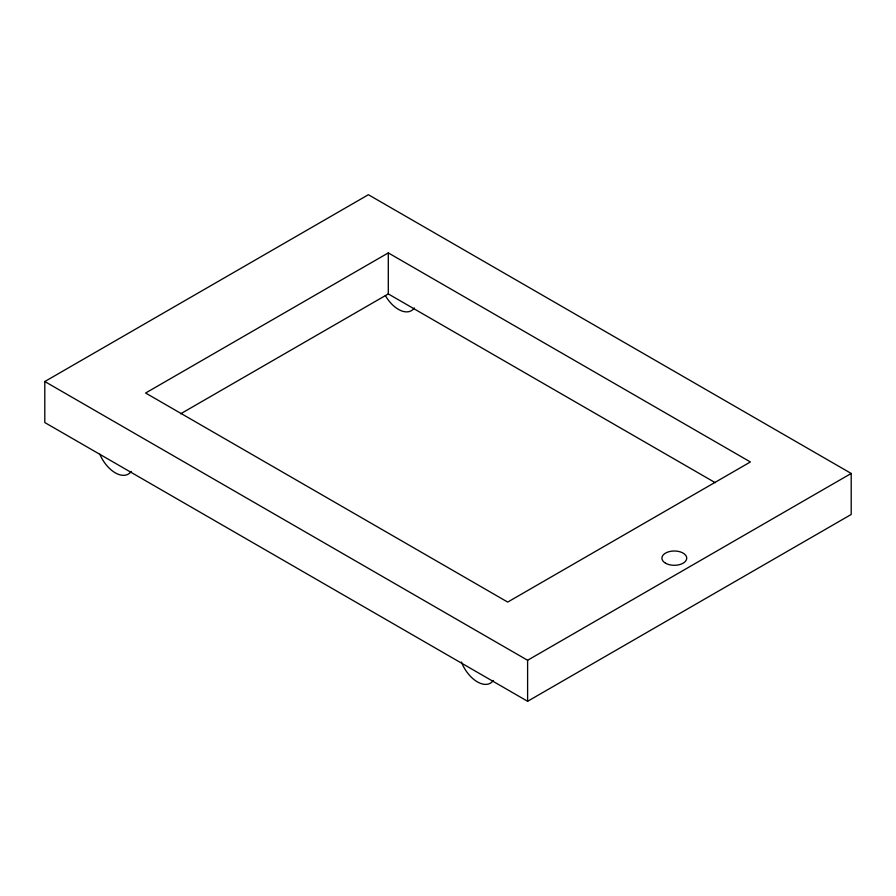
<?xml version="1.0" encoding="UTF-8"?>
<svg xmlns="http://www.w3.org/2000/svg" width="896" height="896" viewBox="0 0 896 896"><rect width="100%" height="100%" fill="white"/><g stroke="black" fill="none" stroke-linecap="round" stroke-linejoin="round"><path stroke-width="1.34" d="M44.8 381.528L368.39 194.712L851.2 473.458L851.2 514.472L527.61 701.288L44.8 422.542L44.8 381.528L527.61 660.274L851.2 473.458M388.293 252.907L145.6 393.019L507.707 602.078L750.4 461.966L388.293 252.907L388.293 293.922L715.277 482.698M180.611 413.818L388.293 293.922M527.61 660.274L527.61 701.288M493.326 680.467A26.062 15.042 60 0 1 461.418 662.032M414.366 307.933A26.062 15.042 60 0 1 385.37 295.602M131.219 471.397A26.062 15.042 60 0 1 99.803 454.205M665.549 563.214A12.41 7.157 0 0 0 686.302 560.011A12.41 7.157 0 0 0 671.104 551.242A12.41 7.157 0 0 0 665.549 563.214"/></g></svg>
